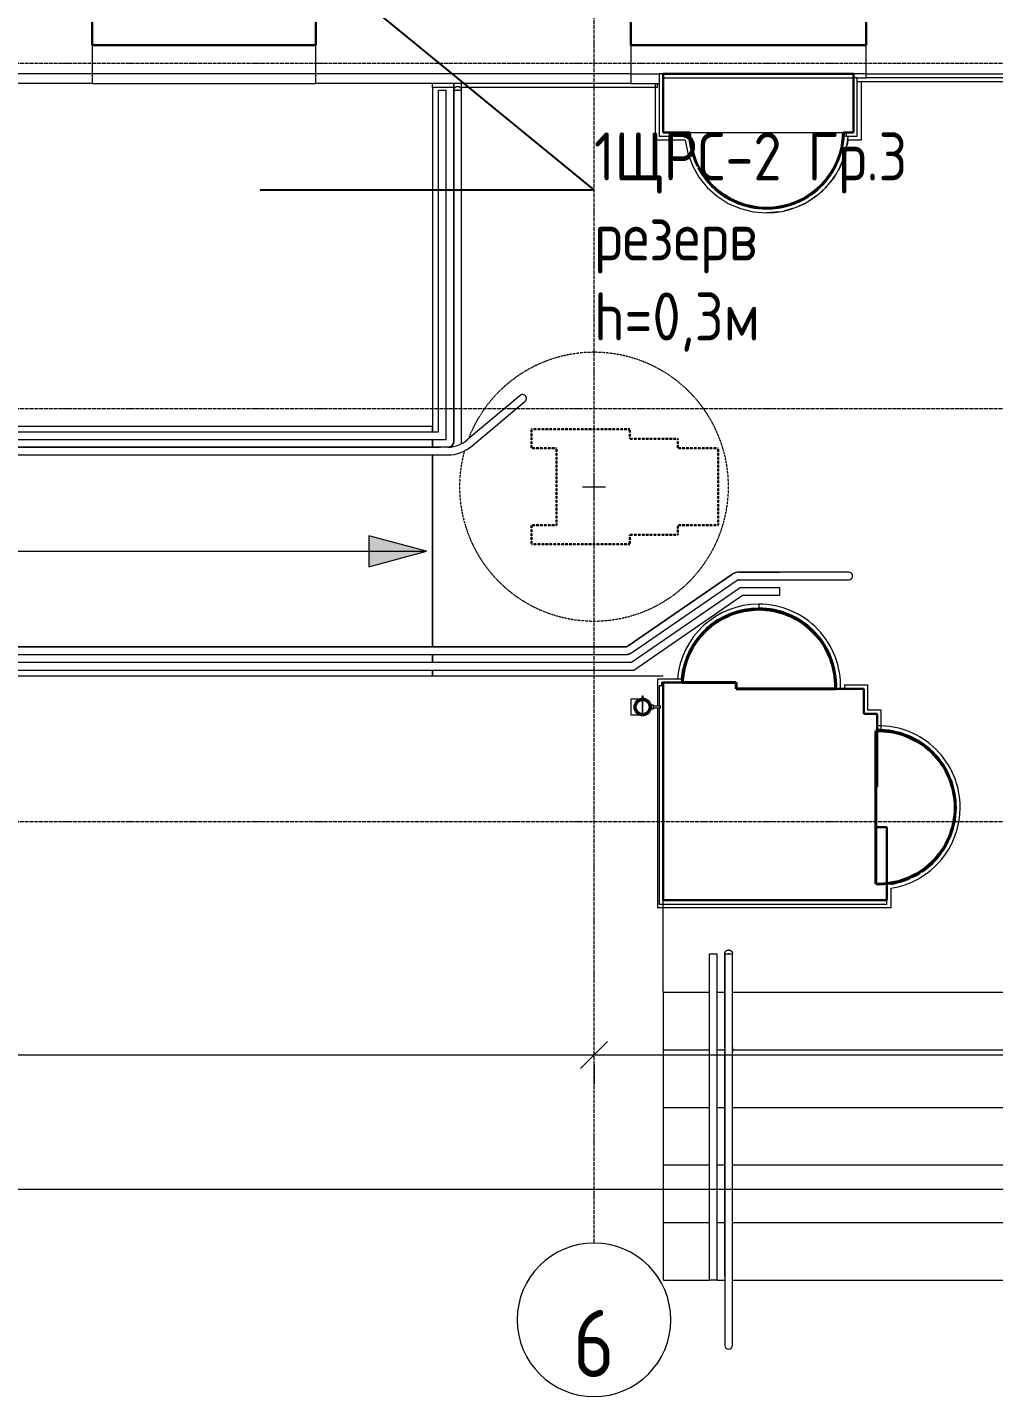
# Model space of a CAD drawing. Header units: millimetres. Extents: x -32 to 417638015, y -35 to 175284279.
# Drawn here: x 416279855 to 416284885, y 175226548 to 175233680 of the extents above; entities that cross this region are included whole.
import ezdxf
from ezdxf import colors
from ezdxf.entities.mleader import LeaderData, LeaderLine
from ezdxf.math import Vec2, Vec3

# ---------------------------------------------------------------- set-up
doc = ezdxf.new("R2010")
doc.units = ezdxf.units.MM
doc.linetypes.add('200_ШТРИХ__ш1_п0_6_', pattern=[1.6, 1, -0.6])
doc.linetypes.add('ADSK_Линия сетки', pattern=[25, 20, -2.5, 0, -2.5])
doc.layers.add('_ЭМ_Надписи', color=7, linetype='Continuous')
for name, color, linetype, lineweight in [('Колонны', 7, 'Continuous', 18), ('Лестницы', 7, 'Continuous', 9), ('Мебель', 7, 'Continuous', 18), ('Обобщенные модели', 7, 'Continuous', 18), ('Ограждение', 7, 'Continuous', 9), ('Оси', 253, 'Continuous', 9), ('Пандусы', 7, 'Continuous', 18), ('Перекрытие', 7, 'Continuous', 18), ('Размеры', 7, 'Continuous', 9), ('Стены наружные', 7, 'Continuous', 18), ('Стены несущие', 7, 'Continuous', 30), ('Стены отделка', 7, 'Continuous', 30), ('Стены разрез', 7, 'Continuous', 35), ('Стены штриховка', 7, 'Continuous', 9), ('ШТРИХОВКА', 252, 'Continuous', 15)]:
    doc.layers.add(name, color=color, linetype=linetype, lineweight=lineweight)
doc.layers.add('Линии', color=7, linetype='Continuous', lineweight=9, true_color=0x00a600)
doc.styles.add('GOST Common', font='GOST_Common.ttf', dxfattribs={"width": 0.9, "height": 350})
doc.styles.add('GOST Common_1', font='GOST_Common.ttf', dxfattribs={"width": 0.9, "height": 250})
doc.styles.add('ЭОМ', font='isocpeur.ttf', dxfattribs={"width": 0.85, "height": 250})
doc.dimstyles.new('ADSK_Основной_2_5_мм', dxfattribs={"dimscale": 304.8, "dimtxt": 251.428749, "dimasz": 0.463911, "dimexe": 0.492126, "dimexo": 0.492126, "dimgap": 0.098425, "dimtad": 1, "dimrnd": 0.01, "dimdsep": 46, "dimtxsty": 'GOST Common_1', "dimblk1": 'OBLIQUE', "dimblk2": 'OBLIQUE', "dimsah": 1, "dimcen": 0.09, "dimdle": 0.492126, "dimazin": 2, "dimtfac": 1, "dimtdec": 4, "dimtix": 1, "dimtmove": 0, "dimatfit": 3, "dimfxl": 1, "dimtvp": 1, "dimtolj": 1, "dimtzin": 0, "dimlwd": 20, "dimlwe": 20, "dimarcsym": 2})

# ---------------------------------------------------------------- blocks, each defined once
blk = doc.blocks.new('Тип перил - Перила_Внутренний_-3098215-План 1-го этажа')
at = {"layer": 'Ограждение', "flags": 128}
for points in [[(18730.4, -3332.5), (18730.4, -3333.7), (18730.4, -3334.9), (18730.4, -3336.1), (18730.4, -3337.3), (18730.4, -3338.5), (18730.4, -3339.6), (18730.4, -3340.8), (18730.4, -3341.9), (18730.4, -3343.1), (18730.4, -3344.2), (18730.4, -3345.3), (18730.4, -3346.4), (18730.4, -3346.6)], [(18770.4, -3346.6), (18770.4, -3345.5), (18770.4, -3344.5), (18770.4, -3343.3), (18770.4, -3342.2), (18770.4, -3341.1), (18770.4, -3339.9), (18770.4, -3338.8), (18770.4, -3337.6), (18770.4, -3336.4), (18770.4, -3335.2), (18770.4, -3334), (18770.4, -3332.8)]]:
    blk.add_lwpolyline(points, dxfattribs=at)
blk = doc.blocks.new('Тип перил - Перила_Внутренний_-V61-План 1-го этажа')
at = {"layer": 'Ограждение'}
for p, q in [((18730.4, -3332.5), (18730.4, -3346.7)), ((18770.4, -3332.5), (18770.4, -3346.7))]:
    blk.add_line(p, q, dxfattribs=at)
blk = doc.blocks.new('Тип перил - D40-V63-План 1-го этажа')
at = {"layer": 'Ограждение', "flags": 128}
for points in [[(0, 20), (0.8, 20), (1.6, 19.9), (2.4, 19.9), (3.2, 19.7), (4, 19.6), (4.8, 19.4), (5.5, 19.2), (6.3, 19), (7, 18.7), (7.8, 18.4), (8.5, 18.1), (9.2, 17.7), (9.9, 17.4), (10.6, 16.9), (11.3, 16.5), (11.9, 16), (12.6, 15.6), (13.2, 15), (13.8, 14.5), (14.3, 13.9), (14.9, 13.3), (15.4, 12.7), (15.9, 12.1), (16.4, 11.5), (16.8, 10.8), (17.2, 10.1), (17.6, 9.4), (18, 8.7), (18.3, 8), (18.6, 7.2), (18.9, 6.5), (19.2, 5.7), (19.4, 5), (19.6, 4.2), (19.7, 3.4), (19.8, 2.6), (19.9, 1.8), (20, 1), (20, 0.2), (20, 0)], [(20, 0), (20, -0.8), (19.9, -1.6), (19.9, -2.4), (19.7, -3.2), (19.6, -4), (19.4, -4.8), (19.2, -5.5), (19, -6.3), (18.7, -7), (18.4, -7.8), (18.1, -8.5), (17.7, -9.2), (17.4, -9.9), (16.9, -10.6), (16.5, -11.3), (16, -11.9), (15.6, -12.6), (15, -13.2), (14.5, -13.8), (13.9, -14.3), (13.3, -14.9), (12.7, -15.4), (12.1, -15.9), (11.5, -16.4), (10.8, -16.8), (10.1, -17.2), (9.4, -17.6), (8.7, -18), (8, -18.3), (7.2, -18.6), (6.5, -18.9), (5.7, -19.2), (5, -19.4), (4.2, -19.6), (3.4, -19.7), (2.6, -19.8), (1.8, -19.9), (1, -20), (0.2, -20), (0, -20)]]:
    blk.add_lwpolyline(points, dxfattribs=at)
blk = doc.blocks.new('_Oblique')
at = {"color": 0, "linetype": 'ByBlock', "lineweight": -2}
blk.add_line((-0.5, -0.5), (0.5, 0.5), dxfattribs=at)
blk = doc.blocks.new('*D107')
at = {"layer": 'Defpoints', "color": 0, "transparency": 16777216}
for p in [(10706.8, -3082.7), (18606.8, -3082.7), (18606.8, -3182.7)]:
    blk.add_point(p, dxfattribs=at)
at = {"layer": 'Размеры', "color": 0, "lineweight": 20, "transparency": 16777216}
for p, q in [((10556.8, -3182.7), (18756.8, -3182.7)), ((10706.8, -3232.7), (10706.8, -3332.7)), ((18606.8, -3232.7), (18606.8, -3332.7))]:
    blk.add_line(p, q, dxfattribs=at)
at = {"layer": 'Размеры', "color": 0, "lineweight": 20, "transparency": 16777216, "xscale": 141.4, "yscale": 141.4, "zscale": 141.4, "rotation": 180}
blk.add_blockref('_Oblique', (10706.8, -3182.7), dxfattribs=at)
at = {"layer": 'Размеры', "color": 0, "lineweight": 20, "transparency": 16777216, "xscale": 141.4, "yscale": 141.4, "zscale": 141.4}
blk.add_blockref('_Oblique', (18606.8, -3182.7), dxfattribs=at)
at = {"layer": 'Размеры', "color": 0, "lineweight": 20, "transparency": 16777216, "insert": (14656.8, -3027.7), "char_height": 250, "width": 756.843, "attachment_point": 5, "style": 'GOST Common_1'}
blk.add_mtext('\\A1;7900', dxfattribs=at)
blk = doc.blocks.new('*D108')
at = {"layer": 'Defpoints', "color": 0, "transparency": 16777216}
for p in [(18606.8, -3082.7), (31106.8, -3082.7), (31106.8, -3182.7)]:
    blk.add_point(p, dxfattribs=at)
at = {"layer": 'Размеры', "color": 0, "lineweight": 20, "transparency": 16777216}
for p, q in [((18456.8, -3182.7), (31256.8, -3182.7)), ((18606.8, -3232.7), (18606.8, -3332.7)), ((31106.8, -3232.7), (31106.8, -3332.7))]:
    blk.add_line(p, q, dxfattribs=at)
at = {"layer": 'Размеры', "color": 0, "lineweight": 20, "transparency": 16777216, "xscale": 141.4, "yscale": 141.4, "zscale": 141.4, "rotation": 180}
blk.add_blockref('_Oblique', (18606.8, -3182.7), dxfattribs=at)
at = {"layer": 'Размеры', "color": 0, "lineweight": 20, "transparency": 16777216, "xscale": 141.4, "yscale": 141.4, "zscale": 141.4}
blk.add_blockref('_Oblique', (31106.8, -3182.7), dxfattribs=at)
at = {"layer": 'Размеры', "color": 0, "lineweight": 20, "transparency": 16777216, "insert": (24856.8, -3027.7), "char_height": 250, "width": 889.802, "attachment_point": 5, "style": 'GOST Common_1'}
blk.add_mtext('\\A1;12500', dxfattribs=at)
blk = doc.blocks.new('*D114')
at = {"layer": 'Defpoints', "color": 0, "transparency": 16777216}
for p in [(-5943.2, -3782.7), (55906.8, -3782.7), (55906.8, -3882.7)]:
    blk.add_point(p, dxfattribs=at)
at = {"layer": 'Размеры', "color": 0, "lineweight": 20, "transparency": 16777216}
for p, q in [((-6093.2, -3882.7), (56056.8, -3882.7)), ((-5943.2, -3932.7), (-5943.2, -4032.7)), ((55906.8, -3932.7), (55906.8, -4032.7))]:
    blk.add_line(p, q, dxfattribs=at)
at = {"layer": 'Размеры', "color": 0, "lineweight": 20, "transparency": 16777216, "xscale": 141.4, "yscale": 141.4, "zscale": 141.4, "rotation": 180}
blk.add_blockref('_Oblique', (-5943.2, -3882.7), dxfattribs=at)
at = {"layer": 'Размеры', "color": 0, "lineweight": 20, "transparency": 16777216, "xscale": 141.4, "yscale": 141.4, "zscale": 141.4}
blk.add_blockref('_Oblique', (55906.8, -3882.7), dxfattribs=at)
at = {"layer": 'Размеры', "color": 0, "lineweight": 20, "transparency": 16777216, "insert": (24981.8, -3727.7), "char_height": 250, "width": 889.802, "attachment_point": 5, "style": 'GOST Common_1'}
blk.add_mtext('\\A1;61850', dxfattribs=at)
blk = doc.blocks.new('1 этаж')
at = {"layer": 'Колонны'}
for points in [[(19064.786, -1242.89), (19066.438, -1242.89), (19075.12, -1175.869), (19094.992, -1111.276), (19125.484, -1050.965), (19165.721, -996.667), (19214.548, -949.943), (19270.562, -912.133), (19336.811, -883.112), (19400.019, -867.101), (19464.899, -861.585), (19464.899, -854.928), (19394.188, -861.585), (19332.156, -877.666), (19276.859, -901.167), (19221.746, -935.928), (19173.011, -978.949), (19131.733, -1029.279), (19099.051, -1085.538), (19075.12, -1149.51), (19062.538, -1210.037), (19061.481, -1242.89), (19063.134, -1242.89)], [(20131.321, -2294.34), (20156.61, -2292.324), (20192.414, -2283.998), (20220.763, -2275.73), (20259.912, -2259.59), (20303.297, -2235.843), (20343.153, -2207.247), (20360.843, -2191.927), (20391.701, -2160.489), (20405.226, -2144.644), (20437.456, -2097.378), (20443.207, -2087.481), (20470.056, -2028.205), (20487.593, -1960.671), (20493.523, -1893.745), (20486.865, -1893.745), (20479.96, -1966.648), (20461.687, -2033.21), (20428.327, -2101.034), (20389.332, -2155.067), (20338.112, -2204.442), (20278.934, -2243.931), (20209.61, -2273.237), (20138.414, -2288.899), (20131.321, -2290.123), (20131.321, -2293.989)]]:
    blk.add_hatch(color=8, dxfattribs=at).paths.add_polyline_path(points)
at = {"layer": 'Размеры'}
blk.add_hatch(color=8, dxfattribs=at).paths.add_polyline_path([(17734.16, -559.226), (17434.16, -478.841), (17434.16, -639.61)])
at = {"layer": 'Колонны', "color": 8, "lineweight": 40}
for p, q in [((19066.438, -1242.89), (19346.496, -1242.89)), ((19346.496, -1242.89), (19346.496, -1275.063)), ((19346.496, -1275.063), (19863.478, -1275.063)), ((20073.388, -1495.166), (20073.388, -2292.324))]:
    blk.add_line(p, q, dxfattribs=at)
at = {"layer": 'Колонны', "color": 8, "flags": 128}
blk.add_lwpolyline([(19863.478, -1275.063), (19865.143, -1275.063), (19866.809, -1275.063), (19868.474, -1275.063), (19870.108, -1275.063)], dxfattribs=at)
at = {"layer": 'Колонны', "color": 8}
for centre, start, end in [((19505.056, 1628.857), 180.9223014, 186.4611298), ((19505.056, 1628.857), 353.5388702, 359.0776986), ((19505.056, 1628.857), 191.6934624, 195.8000633), ((19505.056, 1628.857), 344.1999367, 348.3065376), ((19505.056, 1628.857), 200.9753234, 205.1057102), ((19505.056, 1628.857), 334.8942898, 339.0246766), ((19505.056, 1628.857), 210.2682438, 214.3958955), ((19505.056, 1628.857), 219.5782399, 223.6759321), ((19505.056, 1628.857), 316.3240679, 320.4217601), ((19505.056, 1628.857), 325.6041045, 329.7317562), ((19505.056, 1628.857), 228.9167348, 232.9489175), ((19505.056, 1628.857), 238.3082793, 242.2167672), ((19505.056, 1628.857), 297.7832328, 301.6917207), ((19505.056, 1628.857), 307.0510825, 311.0832652), ((19505.056, 1628.857), 247.8168563, 251.4807292), ((19505.056, 1628.857), 257.6786023, 260.7418417), ((19505.056, 1628.857), 279.2581583, 282.3213977), ((19505.056, 1628.857), 288.5192708, 292.1831437), ((20088.018, -1893.745), 347.1152178, 350.3080637), ((20088.018, -1893.745), 336.8039136, 340.6100917), ((20088.018, -1893.745), 326.861394, 330.9044359), ((20088.018, -1893.745), 307.276288, 311.4522407), ((20088.018, -1893.745), 317.0411501, 321.1872576), ((20088.018, -1893.745), 287.8236196, 291.8671281), ((20088.018, -1893.745), 297.5411027, 301.6874222), ((20088.018, -1893.745), 278.9956829, 281.9245698)]:
    blk.add_arc(centre, 405.504, start, end, dxfattribs=at)
at = {"layer": 'Колонны', "color": 8, "lineweight": 40}
for centre, start, end in [((19464.899, -1260.432), 90, 177.4792212), ((19464.899, -1260.432), 357.8977817, 90), ((20088.018, -1893.745), 0, 92.1022183), ((20088.018, -1893.745), 267.8977817, 0)]:
    blk.add_arc(centre, 398.847, start, end, dxfattribs=at)
at = {"layer": 'Лестницы', "color": 8}
for p, q in [((18967.799, -2856.098), (19207.569, -2856.098)), ((18967.799, -3156.098), (18967.799, -2856.098)), ((19247.569, -2856.098), (19287.569, -2856.098)), ((19327.569, -2856.098), (24662.412, -2856.098)), ((18967.799, -3456.098), (18967.799, -3156.098)), ((18967.799, -3156.098), (19207.569, -3156.098)), ((18967.799, -3156.098), (19207.569, -3156.098)), ((19247.569, -3156.098), (19288.096, -3156.098)), ((19247.569, -3156.098), (19288.096, -3156.098)), ((19327.042, -3156.098), (24662.939, -3156.098)), ((19327.042, -3156.098), (24662.939, -3156.098)), ((18967.799, -3756.098), (18967.799, -3456.098)), ((18967.799, -3456.098), (19207.569, -3456.098)), ((18967.799, -3456.098), (19207.569, -3456.098)), ((19247.569, -3456.098), (19287.569, -3456.098)), ((19247.569, -3456.098), (19287.569, -3456.098)), ((19327.569, -3456.098), (24662.412, -3456.098)), ((19327.569, -3456.098), (24662.412, -3456.098)), ((18967.799, -4056.098), (18967.799, -3756.098)), ((18967.799, -3756.098), (19207.569, -3756.098)), ((18967.799, -3756.098), (19207.569, -3756.098)), ((19247.569, -3756.098), (19287.569, -3756.098)), ((19247.569, -3756.098), (19287.569, -3756.098)), ((19327.569, -3756.098), (24662.412, -3756.098)), ((19327.569, -3756.098), (24662.412, -3756.098)), ((18967.799, -4356.098), (18967.799, -4056.098)), ((18967.799, -4056.098), (19207.569, -4056.098)), ((18967.799, -4056.098), (19207.569, -4056.098)), ((19247.569, -4056.098), (19287.569, -4056.098)), ((19247.569, -4056.098), (19287.569, -4056.098)), ((19327.569, -4056.098), (24662.412, -4056.098)), ((19327.569, -4056.098), (24662.412, -4056.098)), ((18967.799, -4356.098), (19207.569, -4356.098)), ((18967.799, -4356.098), (19207.569, -4356.098)), ((19247.569, -4356.098), (19287.569, -4356.098)), ((19247.569, -4356.098), (19287.569, -4356.098)), ((19327.569, -4356.098), (24662.412, -4356.098)), ((19327.569, -4356.098), (24662.412, -4356.098))]:
    blk.add_line(p, q, dxfattribs=at)
at = {"layer": 'Линии', "color": 8}
for p, q in [((18222.375, 252.822), (17946.599, 21.419)), ((17972.31, -9.223), (18248.086, 222.18)), ((17849.211, -17.772), (17806.766, -17.772)), ((17806.766, -57.772), (17846.496, -57.772)), ((19933.349, -667.772), (19573.349, -667.772)), ((19573.349, -707.772), (19933.349, -707.772)), ((19287.569, -4336.098), (19287.569, -4696.098)), ((19327.569, -4696.098), (19327.569, -4336.098))]:
    blk.add_line(p, q, dxfattribs=at)
at = {"layer": 'Линии', "color": 8, "lineweight": 18}
blk.add_line((18966.496, -2855.453), (18966.496, -2376.652), dxfattribs=at)
at = {"layer": 'Линии', "color": 8}
for centre, radius, start, end in [((18235.23, 237.501), 20, 310, 130), ((17837.879, 150.985), 169.138, 273.8414608, 310), ((17846.496, 129.525), 187.297, 270, 312.2010237), ((19933.349, -687.772), 20, 270, 90), ((19307.569, -4696.098), 20, 180, 0)]:
    blk.add_arc(centre, radius, start, end, dxfattribs=at)
at = {"layer": 'Мебель', "color": 8, "linetype": '200_ШТРИХ__ш1_п0_6_', "lineweight": 30}
for p, q in [((18281.4, -22.867), (18281.4, 77.133)), ((18281.4, 77.133), (18792.599, 77.133)), ((18792.599, 77.133), (18792.599, 27.133)), ((18792.599, 27.133), (19042.599, 27.133)), ((19042.599, -22.867), (19042.599, 27.133)), ((18411.4, -22.867), (18281.4, -22.867)), ((18411.4, -422.867), (18411.4, -22.867)), ((19042.599, -22.867), (19252.599, -22.867)), ((19252.599, -422.867), (19252.599, -22.867)), ((18411.4, -422.867), (18281.4, -422.867)), ((18281.4, -522.867), (18281.4, -422.867)), ((19042.599, -422.867), (19042.599, -472.867)), ((19042.599, -422.867), (19252.599, -422.867)), ((18792.599, -522.867), (18792.599, -472.867)), ((18792.599, -472.867), (19042.599, -472.867)), ((18281.4, -522.867), (18792.599, -522.867))]:
    blk.add_line(p, q, dxfattribs=at)
at = {"layer": 'Мебель', "color": 8}
for p, q in [((18606.766, -287.867), (18606.766, -157.867)), ((18546.4, -222.867), (18666.4, -222.867))]:
    blk.add_line(p, q, dxfattribs=at)
at = {"layer": 'Мебель', "color": 8, "linetype": '200_ШТРИХ__ш1_п0_6_', "lineweight": 9}
for start, end in [(164.5439267, 90), (90, 158.7945799)]:
    blk.add_arc((18606.766, -222.867), 700, start, end, dxfattribs=at)
at = {"layer": 'Обобщенные модели', "color": 8}
for p, q in [((18846.163, -1329.571), (18798.896, -1329.571)), ((18862.396, -1313.811), (18857.779, -1313.811)), ((18857.779, -1313.811), (18857.779, -1327.422)), ((18859.896, -1409.471), (18859.896, -1331.871)), ((18859.896, -1331.871), (18859.896, -1409.471)), ((18862.396, -1327.445), (18862.396, -1313.811)), ((18798.896, -1411.771), (18846.163, -1411.771)), ((18916.696, -1360.677), (18902.026, -1360.677)), ((18902.122, -1380.664), (18916.696, -1380.664)), ((18916.696, -1380.664), (18916.696, -1360.677)), ((18953.196, -1365.671), (18916.696, -1365.671)), ((18916.696, -1375.671), (18953.196, -1375.671)), ((18953.196, -1375.671), (18953.196, -1365.671))]:
    blk.add_line(p, q, dxfattribs=at)
at = {"layer": 'Обобщенные модели', "color": 8, "flags": 128}
blk.add_lwpolyline([(18798.896, -1329.571), (18798.896, -1330.765), (18798.896, -1334.278), (18798.896, -1339.907), (18798.896, -1347.323), (18798.896, -1356.096), (18798.896, -1365.717), (18798.896, -1375.625), (18798.896, -1385.245), (18798.896, -1394.018), (18798.896, -1401.434), (18798.896, -1407.063), (18798.896, -1410.576), (18798.896, -1411.771)], dxfattribs=at)
at = {"layer": 'Обобщенные модели', "color": 8}
for centre, radius, start, end in [((18859.896, -1370.671), 43.6, 92.7801063, 180), ((18860.037, -1370.628), 43.265, 92.991978, 346.5870624), ((18859.896, -1370.671), 41, 90, 270), ((18859.896, -1370.671), 41, 270, 90), ((18859.896, -1370.673), 43.3, 13.3472318, 86.6898566), ((18859.896, -1370.671), 43.6, 13.2839733, 86.6772569), ((18859.896, -1370.671), 43.6, 180, 346.7160267)]:
    blk.add_arc(centre, radius, start, end, dxfattribs=at)
at = {"layer": 'Обобщенные модели', "color": 8, "lineweight": 40}
for radius, start, end in [(41.1, 151.0710854, 178.9289146), (38.8, 90, 270), (41.1, 121.0710854, 148.9289146), (41.1, 91.0710854, 118.9289146), (38.8, 270, 90), (41.1, 61.0710854, 88.9289146), (41.1, 31.0710854, 58.9289146), (41.1, 1.0710854, 28.9289146), (41.1, 181.0710854, 208.9289146), (41.1, 211.0710854, 238.9289146), (41.1, 241.0710854, 268.9289146), (41.1, 271.0710854, 298.9289146), (41.1, 301.0710854, 328.9289146), (41.1, 331.0710854, 358.9289146)]:
    blk.add_arc((18859.896, -1370.671), radius, start, end, dxfattribs=at)
at = {"layer": 'Ограждение', "color": 8}
for p, q in [((17876.496, 1877.133), (17876.496, 1842.228)), ((17876.496, 1842.228), (17876.496, 1877.133)), ((17916.496, 1842.228), (17916.496, 1877.133)), ((17916.496, 1842.228), (17916.496, 1877.133)), ((17796.496, 1842.228), (17836.496, 1842.228)), ((17796.496, 62.228), (17796.496, 1842.228)), ((17836.496, 22.228), (17836.496, 1842.228)), ((17876.496, 1842.228), (17876.496, 12.228)), ((17876.496, 1842.228), (17916.496, 1842.228)), ((17876.496, 12.228), (17876.496, 1842.228)), ((17898.833, 1842.228), (17894.16, 1842.228)), ((17916.496, 12.228), (17916.496, 1842.228)), ((17916.496, 12.228), (17916.496, 1842.228)), ((11451.496, 62.228), (17796.496, 62.228)), ((11451.496, 22.228), (17836.496, 22.228)), ((11453.487, -17.772), (17806.766, -17.772)), ((11453.487, -57.772), (17806.766, -57.772)), ((17806.766, -17.772), (11455.081, -17.772)), ((11455.081, -57.772), (17806.766, -57.772)), ((19324.298, -680.13), (18783.889, -1052.476)), ((18783.889, -1052.476), (19324.298, -680.13)), ((18806.584, -1085.414), (19346.993, -713.068)), ((18806.584, -1085.414), (19346.993, -713.068)), ((19573.349, -667.772), (19364.014, -667.772)), ((19364.014, -667.772), (19573.349, -667.772)), ((19364.014, -707.772), (19573.349, -707.772)), ((19364.014, -707.772), (19573.349, -707.772)), ((18801.095, -1137.772), (19367.126, -747.772)), ((19367.126, -747.772), (19573.349, -747.772)), ((19573.349, -747.772), (19573.349, -787.772)), ((18813.541, -1177.772), (19379.572, -787.772)), ((19379.572, -787.772), (19573.349, -787.772)), ((11453.487, -1057.772), (18274.506, -1057.772)), ((18276.101, -1057.772), (11455.081, -1057.772)), ((18274.506, -1057.772), (18278.493, -1057.772)), ((18766.868, -1057.772), (18278.493, -1057.772)), ((18278.493, -1057.772), (18766.868, -1057.772)), ((11451.496, -1137.772), (18276.496, -1137.772)), ((11453.487, -1097.772), (18274.506, -1097.772)), ((11455.081, -1097.772), (18276.101, -1097.772)), ((18274.506, -1097.772), (18278.493, -1097.772)), ((18276.496, -1137.772), (18801.095, -1137.772)), ((18278.493, -1097.772), (18766.868, -1097.772)), ((18278.493, -1097.772), (18766.868, -1097.772)), ((11451.496, -1177.772), (18276.496, -1177.772)), ((18276.496, -1177.772), (18813.541, -1177.772)), ((19207.569, -2656.098), (19247.569, -2656.098)), ((19207.569, -3156.098), (19207.569, -2656.098)), ((19247.569, -3156.098), (19247.569, -2656.098)), ((19287.569, -2656.098), (19287.569, -3143.598)), ((19287.569, -2656.098), (19327.569, -2656.098)), ((19287.569, -3143.598), (19287.569, -2656.098)), ((19309.905, -2656.098), (19305.232, -2656.098)), ((19327.569, -3143.598), (19327.569, -2656.098)), ((19327.569, -3143.598), (19327.569, -2656.098)), ((19207.569, -4356.098), (19207.569, -3156.098)), ((19247.569, -4356.098), (19247.569, -3156.098)), ((19287.569, -3143.598), (19287.569, -3167.128)), ((19287.569, -3157.716), (19287.569, -4336.098)), ((19287.569, -4336.098), (19287.569, -3167.128)), ((19327.569, -3143.598), (19327.569, -3167.128)), ((19327.569, -4336.098), (19327.569, -3157.716)), ((19327.569, -4336.098), (19327.569, -3167.128)), ((19247.569, -4356.098), (19207.569, -4356.098))]:
    blk.add_line(p, q, dxfattribs=at)
at = {"layer": 'Ограждение', "color": 8, "flags": 128}
for points in [[(17876.496, 12.228), (17876.472, 11.028), (17876.4, 9.83), (17876.28, 8.637), (17876.113, 7.448), (17875.898, 6.268), (17875.636, 5.097), (17875.328, 3.937), (17874.973, 2.791), (17874.573, 1.66), (17874.128, 0.545), (17873.639, -0.55), (17873.106, -1.625), (17872.531, -2.679), (17871.914, -3.708), (17871.256, -4.711), (17870.559, -5.688), (17869.823, -6.636), (17869.05, -7.554), (17868.241, -8.44), (17867.397, -9.293), (17866.52, -10.111), (17865.611, -10.894), (17864.671, -11.64), (17863.702, -12.348), (17862.705, -13.016), (17861.683, -13.644), (17860.636, -14.231), (17859.567, -14.775), (17858.476, -15.276), (17857.367, -15.733), (17856.24, -16.146), (17855.098, -16.513), (17853.941, -16.834), (17852.773, -17.108), (17851.595, -17.336), (17850.409, -17.516), (17849.216, -17.649), (17848.019, -17.733), (17846.82, -17.77)], [(17915.57, 0.938), (17915.898, 3.098), (17916.208, 5.881), (17916.406, 8.674), (17916.492, 11.472), (17916.496, 12.228)], [(17915.57, 0.938), (17915.898, 3.098), (17916.208, 5.881), (17916.406, 8.674), (17916.492, 11.472)], [(17846.496, -57.772), (17849.295, -57.716), (17852.09, -57.548), (17854.876, -57.269), (17857.648, -56.878), (17860.403, -56.377), (17863.135, -55.766)], [(17846.496, -57.772), (17849.295, -57.716), (17852.09, -57.548), (17854.876, -57.269), (17857.648, -56.878), (17860.403, -56.377), (17863.135, -55.766)], [(19364.014, -667.772), (19361.215, -667.828), (19358.42, -667.996), (19355.634, -668.276), (19352.862, -668.666), (19350.107, -669.167), (19347.375, -669.778), (19344.669, -670.498), (19341.995, -671.326), (19339.355, -672.259), (19336.755, -673.298), (19334.199, -674.439), (19331.69, -675.682), (19329.233, -677.025), (19326.831, -678.464), (19324.489, -679.999), (19324.298, -680.13)], [(19364.014, -667.772), (19361.215, -667.828), (19358.42, -667.996), (19355.634, -668.276), (19352.862, -668.666), (19350.107, -669.167), (19347.375, -669.778), (19344.669, -670.498), (19341.995, -671.326), (19339.355, -672.259), (19336.755, -673.298), (19334.199, -674.439), (19331.69, -675.682), (19329.233, -677.025), (19326.831, -678.464), (19324.489, -679.999)], [(19346.993, -713.068), (19347.995, -712.407), (19349.022, -711.787), (19350.073, -711.208), (19351.146, -710.672), (19352.24, -710.179), (19353.353, -709.73), (19354.483, -709.326), (19355.628, -708.968), (19356.787, -708.656), (19357.957, -708.39), (19359.137, -708.171), (19360.324, -708), (19361.518, -707.876), (19362.715, -707.8), (19363.915, -707.772), (19364.014, -707.772)], [(18278.493, -1057.772), (18277.293, -1057.772), (18276.101, -1057.772)], [(18783.889, -1052.476), (18782.888, -1053.137), (18781.86, -1053.757), (18780.809, -1054.336), (18779.736, -1054.872), (18778.642, -1055.365), (18777.529, -1055.814), (18776.399, -1056.218), (18775.254, -1056.576), (18774.095, -1056.888), (18772.925, -1057.154), (18771.746, -1057.373), (18770.558, -1057.544), (18769.364, -1057.668), (18768.167, -1057.744), (18766.967, -1057.772), (18766.868, -1057.772)], [(18276.101, -1097.772), (18277.298, -1097.772), (18278.493, -1097.772)], [(18766.868, -1097.772), (18769.667, -1097.716), (18772.462, -1097.548), (18775.248, -1097.269), (18778.02, -1096.878), (18780.775, -1096.377), (18783.507, -1095.766), (18786.213, -1095.046), (18788.888, -1094.219), (18791.527, -1093.285), (18794.127, -1092.246), (18796.684, -1091.105), (18799.192, -1089.862), (18801.65, -1088.519), (18804.051, -1087.08), (18806.393, -1085.546), (18806.584, -1085.414)], [(18766.868, -1097.772), (18769.667, -1097.716), (18772.462, -1097.548), (18775.248, -1097.269), (18778.02, -1096.878), (18780.775, -1096.377), (18783.507, -1095.766), (18786.213, -1095.046), (18788.888, -1094.219), (18791.527, -1093.285), (18794.127, -1092.246), (18796.684, -1091.105), (18799.192, -1089.862), (18801.65, -1088.519), (18804.051, -1087.08), (18806.393, -1085.546)], [(19287.569, -2656.098), (19287.585, -2655.298), (19287.633, -2654.5), (19287.713, -2653.704), (19287.824, -2652.912), (19287.968, -2652.125), (19288.142, -2651.344), (19288.348, -2650.571), (19288.584, -2649.807), (19288.851, -2649.053), (19289.148, -2648.31), (19289.474, -2647.579), (19289.829, -2646.863), (19290.212, -2646.161), (19290.624, -2645.474), (19291.062, -2644.805), (19291.527, -2644.154), (19292.017, -2643.522), (19292.533, -2642.91), (19293.072, -2642.32), (19293.635, -2641.751), (19294.22, -2641.205), (19294.826, -2640.683), (19295.452, -2640.186), (19296.098, -2639.714), (19296.763, -2639.269), (19297.444, -2638.85), (19298.142, -2638.459), (19298.855, -2638.096), (19299.582, -2637.762), (19300.322, -2637.457), (19301.073, -2637.183), (19301.835, -2636.938), (19302.605, -2636.724), (19303.384, -2636.541), (19304.17, -2636.389), (19304.96, -2636.269), (19305.755, -2636.181), (19306.553, -2636.124), (19307.353, -2636.099), (19307.569, -2636.098)], [(19288.142, -2651.344), (19288.348, -2650.571), (19288.584, -2649.807), (19288.851, -2649.053), (19289.148, -2648.31), (19289.474, -2647.579), (19289.829, -2646.863), (19290.212, -2646.161), (19290.624, -2645.474), (19291.062, -2644.805), (19291.527, -2644.154), (19292.017, -2643.522), (19292.533, -2642.91), (19293.072, -2642.32), (19293.635, -2641.751), (19294.22, -2641.205), (19294.826, -2640.683), (19295.452, -2640.186), (19296.098, -2639.714), (19296.763, -2639.269), (19297.444, -2638.85), (19298.142, -2638.459), (19298.855, -2638.096), (19299.582, -2637.762), (19300.322, -2637.457), (19301.073, -2637.183), (19301.835, -2636.938), (19302.605, -2636.724), (19303.384, -2636.541), (19304.17, -2636.389), (19304.96, -2636.269), (19305.755, -2636.181), (19306.553, -2636.124), (19307.353, -2636.099), (19307.569, -2636.098)], [(19307.569, -2636.098), (19308.369, -2636.114), (19309.167, -2636.162), (19309.963, -2636.242), (19310.755, -2636.354), (19311.542, -2636.497), (19312.323, -2636.671), (19313.096, -2636.877), (19313.86, -2637.113), (19314.614, -2637.38), (19315.357, -2637.677), (19316.088, -2638.003), (19316.804, -2638.358), (19317.506, -2638.742), (19318.193, -2639.153), (19318.862, -2639.591), (19319.513, -2640.056), (19320.145, -2640.547), (19320.757, -2641.062), (19321.347, -2641.601), (19321.916, -2642.164), (19322.462, -2642.749), (19322.984, -2643.355), (19323.481, -2643.982), (19323.953, -2644.628), (19324.398, -2645.292), (19324.817, -2645.974), (19325.208, -2646.672), (19325.571, -2647.385), (19325.905, -2648.111), (19326.21, -2648.851), (19326.485, -2649.602), (19326.729, -2650.364), (19326.943, -2651.135), (19327.126, -2651.913), (19327.278, -2652.699), (19327.398, -2653.49), (19327.486, -2654.285), (19327.543, -2655.083), (19327.568, -2655.882), (19327.569, -2656.098)], [(19307.569, -2636.098), (19308.369, -2636.114), (19309.167, -2636.162), (19309.963, -2636.242), (19310.755, -2636.354), (19311.542, -2636.497), (19312.323, -2636.671), (19313.096, -2636.877), (19313.86, -2637.113), (19314.614, -2637.38), (19315.357, -2637.677), (19316.088, -2638.003), (19316.804, -2638.358), (19317.506, -2638.742), (19318.193, -2639.153), (19318.862, -2639.591), (19319.513, -2640.056), (19320.145, -2640.547), (19320.757, -2641.062), (19321.347, -2641.601), (19321.916, -2642.164), (19322.462, -2642.749), (19322.984, -2643.355), (19323.481, -2643.982), (19323.953, -2644.628), (19324.398, -2645.292), (19324.817, -2645.974)], [(19325.208, -2646.672), (19325.571, -2647.385), (19325.905, -2648.111), (19326.21, -2648.851), (19326.485, -2649.602), (19326.729, -2650.364), (19326.943, -2651.135), (19327.126, -2651.913)], [(19287.569, -3143.598), (19287.569, -3144.798), (19287.569, -3145.996), (19287.569, -3147.19), (19287.569, -3148.378), (19287.569, -3149.558), (19287.569, -3150.729), (19287.569, -3151.889), (19287.569, -3153.035), (19287.569, -3154.166), (19287.569, -3155.281), (19287.569, -3156.376), (19287.569, -3157.452), (19287.569, -3157.716)], [(19327.569, -3157.716), (19327.569, -3156.646), (19327.569, -3155.555), (19327.569, -3154.445), (19327.569, -3153.318), (19327.569, -3152.176), (19327.569, -3151.019), (19327.569, -3149.851), (19327.569, -3148.672), (19327.569, -3147.486), (19327.569, -3146.293), (19327.569, -3145.096), (19327.569, -3143.897), (19327.569, -3143.598)]]:
    blk.add_lwpolyline(points, dxfattribs=at)
at = {"layer": 'Ограждение', "color": 8}
for centre, radius, start, end in [((17846.496, 12.228), 30, 270, 0), ((17846.496, 12.228), 30, 320.2351428, 360), ((17846.496, 12.228), 70, 350.0326016, 360), ((17846.496, 12.228), 30, 270, 309.7648572), ((19364.014, -737.772), 70, 90, 124.5671494), ((19364.014, -737.772), 30, 90, 124.5671494), ((18766.868, -1027.772), 30, 270, 304.5671494), ((18766.868, -1027.772), 70, 270, 304.5671494)]:
    blk.add_arc(centre, radius, start, end, dxfattribs=at)
at = {"layer": 'Оси', "color": 8, "linetype": 'ADSK_Линия сетки'}
for p, q in [((18606.766, -4162.595), (18606.766, 44411.9)), ((-9557.528, 1983.902), (56672.201, 1983.902)), ((-9557.528, 183.902), (56562.053, 183.902)), ((-9557.528, -1966.098), (56562.053, -1966.098))]:
    blk.add_line(p, q, dxfattribs=at)
at = {"layer": 'Оси', "color": 8, "lineweight": 20}
for start, end in [(360, 180), (180, 360)]:
    blk.add_arc((18606.766, -4562.595), 400, start, end, dxfattribs=at)
at = {"layer": 'Пандусы', "color": 8}
for p, q in [((11451.496, 92.228), (17766.496, 92.228)), ((17766.496, 62.228), (17766.496, 92.228)), ((17766.496, -17.772), (17766.496, 22.228)), ((17766.496, -1057.772), (17766.496, -57.772)), ((17766.496, -1137.772), (17766.496, -1097.772)), ((11451.496, -1207.772), (17766.496, -1207.772)), ((17766.496, -1207.772), (17766.496, -1177.772))]:
    blk.add_line(p, q, dxfattribs=at)
at = {"layer": 'Перекрытие', "color": 8}
for p, q in [((17766.496, 1857.228), (17766.496, 62.228)), ((17766.496, 22.228), (17766.496, -17.772)), ((17766.496, -57.772), (17766.496, -1057.772)), ((17766.496, -1097.772), (17766.496, -1137.772)), ((17766.496, -1177.772), (17766.496, -1207.772)), ((17766.496, -1207.772), (18966.496, -1207.772)), ((18966.496, -2855.453), (19207.569, -2855.453)), ((19247.569, -2855.453), (19287.569, -2855.453)), ((19327.569, -2855.453), (24662.412, -2855.453))]:
    blk.add_line(p, q, dxfattribs=at)
at = {"layer": 'Размеры', "color": 8}
for p, q in [((17734.16, -559.226), (17434.16, -478.841)), ((17434.16, -478.841), (17434.16, -639.61)), ((17434.16, -639.61), (17734.16, -559.226))]:
    blk.add_line(p, q, dxfattribs=at)
at = {"layer": 'Размеры', "color": 8, "lineweight": 20}
blk.add_line((11491.405, -559.226), (17734.16, -559.226), dxfattribs=at)
at = {"layer": 'Стены наружные', "color": 8}
for p, q in [((15993.629, 1927.133), (14353.629, 1927.133)), ((18798.63, 1927.133), (17158.63, 1927.133)), ((20023.626, 1927.133), (21663.626, 1927.133)), ((15993.629, 1877.133), (14353.629, 1877.133)), ((18798.63, 1877.133), (17158.63, 1877.133)), ((17766.496, 1857.228), (17766.496, 1877.133)), ((17876.496, 1857.228), (17766.496, 1857.228)), ((18936.496, 1857.228), (17916.496, 1857.228)), ((18926.496, 1582.329), (18926.496, 1877.133)), ((18936.496, 1857.228), (18936.496, 1877.133)), ((19997.201, 1887.133), (19997.201, 1582.329)), ((21663.626, 1907.133), (20023.626, 1907.133)), ((19082.103, 1582.329), (18926.496, 1582.329)), ((19920.232, 1602.329), (19909.692, 1602.329)), ((19927.987, 1582.216), (19924.157, 1555.365)), ((19997.201, 1582.329), (19928.01, 1582.329)), ((19573.843, 1208.949), (19505.056, 1203.352)), ((19464.899, -834.928), (19464.899, -854.928)), ((18938.237, -1222.89), (19062.914, -1222.89)), ((18938.237, -1365.841), (18938.237, -1222.89)), ((18966.496, -1242.89), (18958.237, -1242.89)), ((18958.237, -1242.89), (18958.237, -1259.706)), ((19911.496, -1255.453), (20031.496, -1255.453)), ((19911.496, -1255.453), (19911.496, -1275.453)), ((20031.496, -1255.453), (20031.496, -1385.755)), ((18938.237, -2416.652), (18938.237, -1375.295)), ((20031.496, -1385.755), (20100.729, -1385.755)), ((20100.729, -1385.755), (20100.729, -1491.053)), ((20151.321, -2292.968), (20151.321, -2294.278)), ((20151.321, -2314.514), (20151.321, -2416.652)), ((20151.321, -2416.652), (18938.237, -2416.652))]:
    blk.add_line(p, q, dxfattribs=at)
blk.add_lwpolyline([(19977.201, 1887.133), (21891.968, 1887.133), (21891.968, 1907.133)], dxfattribs=at)
at = {"layer": 'Стены наружные', "color": 8, "flags": 128}
for points in [[(19082.126, 1582.216), (19095.183, 1514.587), (19119.044, 1449.836), (19153.059, 1389.792), (19196.332, 1336.037), (19247.727, 1289.983), (19305.891, 1252.842), (19369.295, 1225.591), (19436.27, 1208.949), (19505.056, 1203.352)], [(19917.28, 1523.378), (19914.93, 1514.587), (19906.348, 1487.392)], [(19894.349, 1457.089), (19891.069, 1449.836), (19877.488, 1423.083)], [(19860.837, 1395.462), (19857.054, 1389.792), (19838.33, 1364.325)], [(19765.983, 1292.745), (19762.386, 1289.983), (19733.1, 1269.629)], [(19817.658, 1340.18), (19813.781, 1336.037), (19789.832, 1312.706)], [(19642.962, 1226.32), (19640.818, 1225.591), (19597.876, 1213.605)], [(19707.219, 1254.445), (19704.222, 1252.842), (19669.153, 1236.275)]]:
    blk.add_lwpolyline(points, dxfattribs=at)
at = {"layer": 'Стены наружные', "color": 8}
for centre, radius, start, end in [((19505.056, 1628.857), 405.504, 183.7508415, 197.2103486), ((19505.056, 1628.857), 425.504, 270, 356.4256941), ((19505.056, 1628.857), 405.504, 342.8071399, 356.2491585), ((19505.056, 1628.857), 425.504, 353.7223841, 356.4256941), ((19505.056, 1628.857), 405.504, 197.2398327, 206.6323868), ((19505.056, 1628.857), 405.504, 313.2028311, 342.7601673), ((19505.056, 1628.857), 405.504, 208.1379529, 218.0762194), ((19505.056, 1628.857), 405.504, 218.0802873, 227.5464628), ((19505.056, 1628.857), 405.504, 227.728732, 235.8149049), ((19505.056, 1628.857), 405.504, 235.9150379, 245.3597767), ((19505.056, 1628.857), 405.504, 270, 303.4541089), ((19505.056, 1628.857), 405.504, 304.1173308, 312.968833), ((19505.056, 1628.857), 405.504, 245.4638159, 270), ((19464.899, -1260.432), 425.504, 90, 174.9306242), ((19464.899, -1260.432), 405.504, 90, 174.6807838), ((19464.899, -1260.432), 425.504, 357.9769319, 90), ((19464.899, -1260.432), 405.504, 357.877107, 90), ((20088.018, -1893.745), 405.504, 0, 91.0282088), ((20088.018, -1893.745), 425.504, 0, 90.9797011), ((20088.018, -1893.745), 425.504, 278.5557153, 0), ((20088.018, -1893.745), 405.504, 334.8209205, 0), ((20088.018, -1893.745), 405.504, 303.8849539, 324.2358601), ((20088.018, -1893.745), 405.504, 324.9630146, 334.233022), ((20088.018, -1893.745), 405.504, 284.9739566, 294.0649875), ((20088.018, -1893.745), 405.504, 295.7256703, 302.6878628), ((20088.018, -1893.745), 405.504, 278.9811003, 284.3768736)]:
    blk.add_arc(centre, radius, start, end, dxfattribs=at)
at = {"layer": 'Стены несущие', "color": 8}
for p, q in [((15993.629, 2197.133), (15993.629, 2077.133)), ((17158.63, 2077.133), (17158.63, 2197.133)), ((18798.63, 2197.133), (18798.63, 2077.133)), ((20023.626, 2077.133), (20023.626, 2197.133)), ((17158.63, 2077.133), (15993.629, 2077.133)), ((20023.626, 2077.133), (18798.63, 2077.133)), ((19957.201, 1927.329), (18966.496, 1927.329)), ((18966.496, 1927.329), (18966.496, 1622.329)), ((19957.201, 1622.329), (19957.201, 1927.329)), ((18966.496, 1622.329), (19106.208, 1622.329)), ((19903.905, 1622.329), (19957.201, 1622.329)), ((19066.438, -1242.89), (18966.496, -1242.89)), ((18966.496, -1242.89), (18966.496, -2376.652)), ((19346.496, -1275.453), (19346.496, -1275.063)), ((20011.496, -1275.453), (19346.496, -1275.453)), ((20011.496, -1405.755), (20011.496, -1275.453)), ((20080.729, -1405.755), (20011.496, -1405.755)), ((20080.729, -1494.399), (20080.729, -1405.755)), ((20080.729, -1785.755), (20080.729, -1495.553)), ((20073.388, -1996.652), (20073.388, -1785.755)), ((20073.388, -1785.755), (20080.729, -1785.755)), ((20131.321, -1996.652), (20073.388, -1996.652)), ((20131.321, -2289.273), (20131.321, -1996.652)), ((20131.321, -2376.652), (20131.321, -2289.51)), ((18966.496, -2376.652), (20131.321, -2376.652))]:
    blk.add_line(p, q, dxfattribs=at)
at = {"layer": 'Стены отделка', "color": 8, "lineweight": 9}
for p, q in [((15993.629, 2077.133), (15993.629, 1877.133)), ((17158.63, 1877.133), (17158.63, 2077.133)), ((18798.63, 2077.133), (18798.63, 1877.133)), ((20023.626, 1907.133), (20023.626, 2077.133)), ((17158.63, 1927.133), (17157.63, 1927.133)), ((20023.626, 1927.133), (18946.496, 1927.133)), ((18946.496, 1927.133), (18946.496, 1602.329)), ((15993.629, 1877.133), (17158.63, 1877.133)), ((18798.63, 1877.133), (18946.496, 1877.133)), ((18966.496, 1907.133), (19957.201, 1907.133)), ((19977.201, 1907.133), (20023.626, 1907.133)), ((19977.201, 1602.329), (19977.201, 1907.133)), ((18946.496, 1602.329), (19100.421, 1602.329)), ((19920.232, 1622.329), (19920.232, 1602.329)), ((19920.232, 1602.329), (19977.201, 1602.329)), ((18946.496, -1259.706), (18946.496, -1365.841)), ((18966.496, -1259.706), (18946.496, -1259.706)), ((18946.496, -1375.409), (18946.496, -2396.652)), ((18946.496, -2396.652), (20131.321, -2396.652)), ((20131.321, -2396.652), (20131.321, -2376.652))]:
    blk.add_line(p, q, dxfattribs=at)
blk.add_arc((19505.056, 1628.857), 405.504, 180.9223014, 183.7508415, dxfattribs=at)
at = {"layer": 'Стены разрез', "color": 8, "lineweight": 30}
for start, end in [(180.9375682, 270), (270, 359.0624318)]:
    blk.add_arc((19505.056, 1628.857), 398.902, start, end, dxfattribs=at)
at = {"layer": 'Стены штриховка', "color": 8}
for p, q in [((17157.63, 1927.133), (15993.629, 1927.133)), ((18798.63, 1927.133), (18946.496, 1927.133)), ((19977.201, 1907.133), (19957.201, 1907.133)), ((19106.208, 1622.329), (19903.905, 1622.329)), ((19346.496, -1242.89), (19066.438, -1242.89)), ((19346.496, -1275.063), (19346.496, -1242.89))]:
    blk.add_line(p, q, dxfattribs=at)
at = {"layer": 'Ограждение', "color": 8, "rotation": 89.99999999999993}
blk.add_blockref('Тип перил - D40-V63-План 1-го этажа', (17896.496, 1842.228), dxfattribs=at)
at = {"layer": 'Ограждение', "color": 8}
for name in ['Тип перил - Перила_Внутренний_-3098215-План 1-го этажа', 'Тип перил - Перила_Внутренний_-V61-План 1-го этажа']:
    blk.add_blockref(name, (557.201, 188.902), dxfattribs=at)
at = {"layer": 'Оси', "color": 8, "insert": (18605.935, -4685.5), "char_height": 350, "width": 232.2, "attachment_point": 5, "line_spacing_factor": 1.022766, "style": 'GOST Common'}
blk.add_mtext('\\pxqc,t0.25714,0.51429,0.77143,1.02857,1.28571,1.54286,1.8,2.05714,2.31429,2.57143,2.82857,3.08571,3.34286,3.6,3.85714,4.11429,4.37143,4.62857,4.88571,5.14286,5.4,5.65714,5.91429,6.17143,6.42857,6.68571,6.94286,7.2,7.45714,7.71429,7.97143,8.22857;{6}', dxfattribs=at)
at = {"layer": 'Размеры', "color": 8, "lineweight": 20}
for base, p1, p2, override, picture, middle in [((18606.766, -3182.655), (10706.766, -3082.671), (18606.766, -3082.671), {"dimpost": '<>', "dimfxl": 7900}, '*D107', (14656.766, -3027.655)), ((31106.766, -3182.655), (18606.766, -3082.671), (31106.766, -3082.671), {"dimpost": '<>', "dimfxl": 12500}, '*D108', (24856.766, -3027.655)), ((55906.766, -3882.655), (-5943.234, -3782.671), (55906.766, -3782.671), {"dimpost": '<>', "dimfxl": 61850}, '*D114', (24981.766, -3727.655))]:
    dim = blk.add_linear_dim(base=base, p1=p1, p2=p2, dimstyle='ADSK_Основной_2_5_мм', override=override, dxfattribs=at)
    dim.commit()
    dim.dimension.update_dxf_attribs({"geometry": picture, "text_midpoint": middle})

msp = doc.modelspace()

# ---------------------------------------------------------------- block references
at = {"layer": 'ШТРИХОВКА'}
msp.add_blockref('1 этаж', (416264198.1, 175231510.7), dxfattribs=at)

# ---------------------------------------------------------------- leaders
at = {"layer": '_ЭМ_Надписи', "color": 7, "ltscale": 5}
ml = msp.add_multileader_mtext('Standard', dxfattribs=at)
ml.set_content('{\\fGOST Common|b0|i0|c204|p34;\\W0.9;\\C256;1ЩРС-2\\fISOCPEUR|b0|i0|c204|p34;\\W0.85; Гр.3\\P\\pxql;резерв\\P\\fGOST Common|b0|i0|c0|p34;\\W0.9;h=\\fGOST Common|b0|i0|c204|p34;0,3м}', color=1, style='ЭОМ')
ml.set_leader_properties()
ml.build(insert=Vec2(0, 0))
ml.multileader.update_dxf_attribs({"text_left_attachment_type": 6, "text_right_attachment_type": 6, "dogleg_length": 0, "arrow_head_size": 200})
ctx = ml.context
ctx.base_point, ctx.char_height, ctx.arrow_head_size, ctx.landing_gap_size, ctx.plane_origin = Vec3(416282804.9, 175232833), 250, 200, 0, Vec3(416258639, 175248126.4)
ctx.left_attachment, ctx.right_attachment = 6, 6
notes = []
notes.append((ctx, [(0, (1, 1, 0), (416282804.9, 175232833), (1, 0), 0, [(1, [(416282865, 175234354.9), (416281078, 175234250.8)], 0, [])])]))
ctx.mtext.insert, ctx.mtext.width, ctx.mtext.defined_height, ctx.mtext.flow_direction = Vec3(416282804.9, 175233133), 2073.809, 545.6, 5
for ctx, leaders in notes:
    for number, flags, end, landing, length, lines in leaders:
        leader = LeaderData()
        leader.index, (leader.has_last_leader_line, leader.has_dogleg_vector, leader.attachment_direction) = number, flags
        leader.last_leader_point, leader.dogleg_vector, leader.dogleg_length = Vec3(end), Vec3(landing), length
        for number, points, colour, breaks in lines:
            line = LeaderLine()
            line.index, line.vertices, line.color, line.breaks = number, Vec3.list(points), colors.encode_raw_color(colour), breaks
            leader.lines.append(line)
        ctx.leaders.append(leader)

doc.saveas('drawing.dxf')
